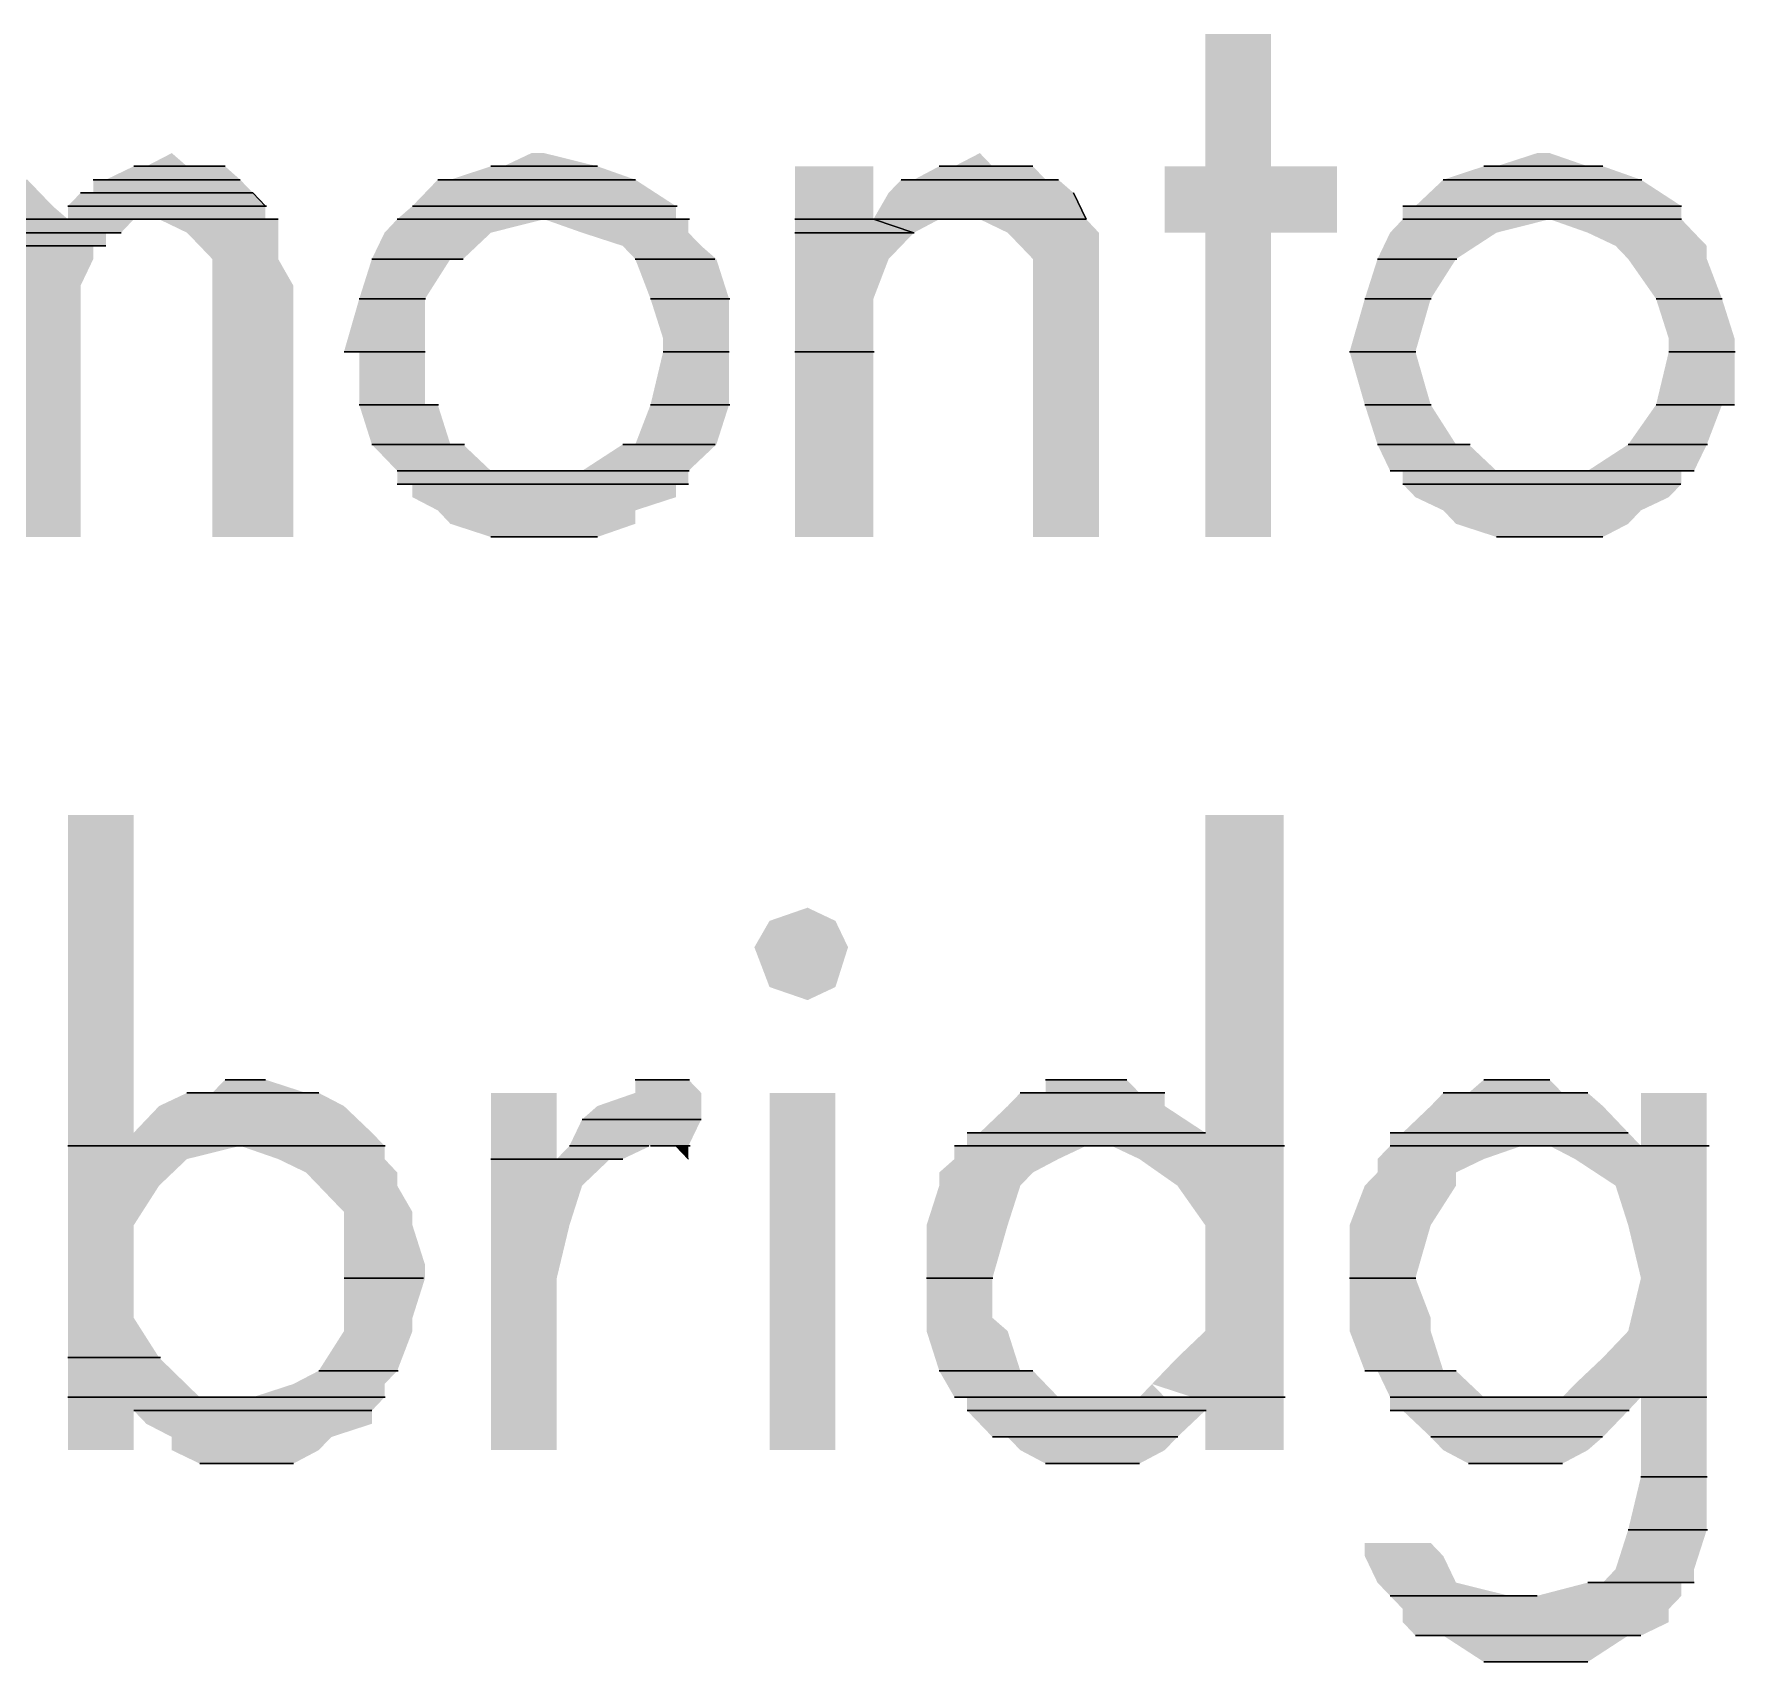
# Model space of a CAD drawing. Header units: inches. Extents: x 0.9 to 46, y 0.8 to 32.4.
# Drawn here: x 45.5067 to 45.7209, y 24.0279 to 24.2329 of the extents above; entities that cross this region are included whole.
import ezdxf

# ---------------------------------------------------------------- set-up
doc = ezdxf.new("R2010")
doc.units = ezdxf.units.IN
doc.header["$MEASUREMENT"] = 0
doc.layers.add('PDF_Geometry', color=7, linetype='Continuous')
doc.layers.add('PDF_Solid Fills', color=7, linetype='Continuous')

msp = doc.modelspace()

# ---------------------------------------------------------------- linework, layer by layer
at = {"layer": 'PDF_Geometry', "lineweight": 20}
for points in [[(45.52082, 24.21624), (45.51923, 24.21624), (45.53072, 24.21624)], [(45.52082, 24.21624), (45.53072, 24.21624)], [(45.56581, 24.21624), (45.56422, 24.21624), (45.57762, 24.21624)], [(45.56581, 24.21624), (45.57748, 24.21624)], [(45.6226, 24.21624), (45.62069, 24.21624), (45.63249, 24.21624)], [(45.6226, 24.21624), (45.63249, 24.21624)], [(45.69088, 24.21624), (45.68929, 24.21624), (45.70428, 24.21624)], [(45.69088, 24.21624), (45.70428, 24.21624)], [(45.51413, 24.21289), (45.51253, 24.21289), (45.53423, 24.21289)], [(45.51572, 24.21455), (45.51413, 24.21455), (45.53263, 24.21455)], [(45.51413, 24.21289), (45.53412, 24.21289)], [(45.51572, 24.21455), (45.5324, 24.21455)], [(45.53423, 24.21289), (45.53582, 24.21123), (45.53582, 24.21123)], [(45.55911, 24.21455), (45.55752, 24.21455), (45.5824, 24.21455)], [(45.55911, 24.21455), (45.58244, 24.21455)], [(45.6175, 24.21455), (45.6159, 24.21455), (45.63569, 24.21455)], [(45.6175, 24.21455), (45.63569, 24.21455)], [(45.6376, 24.21289), (45.6392, 24.20957), (45.6392, 24.20957)], [(45.68418, 24.21455), (45.70917, 24.21455)], [(45.68418, 24.21455), (45.70917, 24.21455)], [(45.51094, 24.21123), (45.52594, 24.21123)], [(45.51094, 24.21123), (45.52594, 24.21123)], [(45.52593, 24.21123), (45.53593, 24.21123)], [(45.52593, 24.21123), (45.53593, 24.21123)], [(45.55433, 24.21123), (45.58766, 24.21123)], [(45.55433, 24.21123), (45.58766, 24.21123)], [(45.68067, 24.21123), (45.67908, 24.21123), (45.71417, 24.21123)], [(45.68067, 24.21123), (45.71401, 24.21123)], [(45.48573, 24.20957), (45.51073, 24.20957)], [(45.48573, 24.20957), (45.51073, 24.20957)], [(45.48573, 24.20957), (45.51094, 24.20957)], [(45.48573, 24.20957), (45.51073, 24.20957)], [(45.49594, 24.20957), (45.51093, 24.20957)], [(45.49594, 24.20957), (45.51093, 24.20957)], [(45.49594, 24.20957), (45.51094, 24.20957)], [(45.49594, 24.20957), (45.51093, 24.20957)], [(45.49753, 24.20957), (45.51087, 24.20957)], [(45.49753, 24.20957), (45.51087, 24.20957)], [(45.51094, 24.20957), (45.5226, 24.20957)], [(45.51094, 24.20957), (45.52402, 24.20957), (45.52242, 24.20957)], [(45.51094, 24.20957), (45.52094, 24.20957)], [(45.51094, 24.20957), (45.52242, 24.20957), (45.52082, 24.20957)], [(45.51094, 24.20957), (45.52094, 24.20957)], [(45.51094, 24.20957), (45.52094, 24.20957)], [(45.51094, 24.20957), (45.51927, 24.20957)], [(45.51094, 24.20957), (45.52082, 24.20957), (45.51923, 24.20957)], [(45.52242, 24.20957), (45.52082, 24.20957), (45.53582, 24.20957)], [(45.52082, 24.20957), (45.53742, 24.20957)], [(45.52082, 24.20957), (45.53742, 24.20957)], [(45.52402, 24.20957), (45.52242, 24.20957), (45.53582, 24.20957)], [(45.52242, 24.20957), (45.53576, 24.20957)], [(45.52402, 24.20957), (45.53568, 24.20957)], [(45.55241, 24.20957), (45.56075, 24.20957)], [(45.55241, 24.20957), (45.58742, 24.20957)], [(45.55241, 24.20957), (45.58742, 24.20957)], [(45.55241, 24.20957), (45.5891, 24.20957)], [(45.55241, 24.20957), (45.5891, 24.20957)], [(45.55241, 24.20957), (45.56408, 24.20957)], [(45.55241, 24.20957), (45.56422, 24.20957)], [(45.55241, 24.20957), (45.56742, 24.20957)], [(45.55241, 24.20957), (45.56741, 24.20957)], [(45.55241, 24.20957), (45.57075, 24.20957)], [(45.55241, 24.20957), (45.57092, 24.20957)], [(45.56071, 24.20957), (45.5891, 24.20957)], [(45.56071, 24.20957), (45.58904, 24.20957)], [(45.56422, 24.20957), (45.5891, 24.20957)], [(45.56422, 24.20957), (45.58922, 24.20957)], [(45.56741, 24.20957), (45.5891, 24.20957)], [(45.56741, 24.20957), (45.58907, 24.20957)], [(45.60251, 24.20957), (45.6125, 24.20957)], [(45.60251, 24.20957), (45.6125, 24.20957)], [(45.60251, 24.20957), (45.6125, 24.20957)], [(45.60251, 24.20957), (45.6125, 24.20957)], [(45.61239, 24.20957), (45.62406, 24.20957)], [(45.61239, 24.20957), (45.6258, 24.20957), (45.6242, 24.20957)], [(45.61239, 24.20957), (45.6224, 24.20957)], [(45.61239, 24.20957), (45.6242, 24.20957), (45.6226, 24.20957)], [(45.61239, 24.20957), (45.6224, 24.20957)], [(45.61239, 24.20957), (45.6224, 24.20957)], [(45.61239, 24.20957), (45.62073, 24.20957)], [(45.61239, 24.20957), (45.6226, 24.20957), (45.62069, 24.20957)], [(45.61239, 24.20957), (45.6175, 24.20788), (45.6175, 24.20788)], [(45.6258, 24.20957), (45.6242, 24.20957), (45.6392, 24.20957)], [(45.6242, 24.20957), (45.6392, 24.20957)], [(45.6242, 24.20957), (45.63921, 24.20957)], [(45.6258, 24.20957), (45.63913, 24.20957)], [(45.67908, 24.20957), (45.68575, 24.20957)], [(45.67908, 24.20957), (45.71409, 24.20957)], [(45.67908, 24.20957), (45.71409, 24.20957)], [(45.67908, 24.20957), (45.71417, 24.20957)], [(45.67908, 24.20957), (45.71409, 24.20957)], [(45.67908, 24.20957), (45.69241, 24.20957)], [(45.67908, 24.20957), (45.69248, 24.20957)], [(45.67908, 24.20957), (45.69741, 24.20957)], [(45.67908, 24.20957), (45.69758, 24.20957)], [(45.68578, 24.20957), (45.71417, 24.20957)], [(45.68578, 24.20957), (45.71412, 24.20957)], [(45.69248, 24.20957), (45.71417, 24.20957)], [(45.69248, 24.20957), (45.71415, 24.20957)], [(45.49913, 24.20788), (45.51579, 24.20788)], [(45.49913, 24.20788), (45.51572, 24.20788)], [(45.49913, 24.20788), (45.51579, 24.20788)], [(45.49913, 24.20788), (45.51579, 24.20788)], [(45.51413, 24.20788), (45.51578, 24.20788)], [(45.51413, 24.20788), (45.51763, 24.20788), (45.51572, 24.20788)], [(45.60251, 24.20788), (45.61751, 24.20788)], [(45.60251, 24.20788), (45.61751, 24.20788)], [(45.50072, 24.20622), (45.51413, 24.20622)], [(45.50072, 24.20622), (45.51572, 24.20622), (45.51413, 24.20622)], [(45.54922, 24.20456), (45.55922, 24.20456)], [(45.54922, 24.20456), (45.56071, 24.20456), (45.55911, 24.20456)], [(45.5824, 24.20456), (45.59241, 24.20456)], [(45.5824, 24.20456), (45.59241, 24.20456)], [(45.67589, 24.20456), (45.68588, 24.20456)], [(45.67589, 24.20456), (45.68588, 24.20456)], [(45.54763, 24.19955), (45.55596, 24.19955)], [(45.54763, 24.19955), (45.55596, 24.19955)], [(45.58432, 24.19955), (45.59431, 24.19955)], [(45.58432, 24.19955), (45.59431, 24.19955)], [(45.67429, 24.19955), (45.68263, 24.19955)], [(45.67429, 24.19955), (45.68263, 24.19955)], [(45.71098, 24.19955), (45.71932, 24.19955)], [(45.71098, 24.19955), (45.71932, 24.19955)], [(45.54571, 24.19288), (45.55572, 24.19288)], [(45.54571, 24.19288), (45.55572, 24.19288)], [(45.54571, 24.19288), (45.55592, 24.19288)], [(45.54571, 24.19288), (45.55572, 24.19288)], [(45.58591, 24.19288), (45.59424, 24.19288)], [(45.58591, 24.19288), (45.59424, 24.19288)], [(45.60251, 24.19288), (45.6125, 24.19288)], [(45.60251, 24.19288), (45.6125, 24.19288)], [(45.67238, 24.19288), (45.6807, 24.19288)], [(45.67238, 24.19288), (45.6807, 24.19288)], [(45.67238, 24.19288), (45.6807, 24.19288)], [(45.67238, 24.19288), (45.6807, 24.19288)], [(45.71258, 24.19288), (45.72092, 24.19288)], [(45.71258, 24.19288), (45.72092, 24.19288)], [(45.54763, 24.18621), (45.55762, 24.18621)], [(45.54763, 24.18621), (45.55752, 24.18621)], [(45.58432, 24.18621), (45.59431, 24.18621)], [(45.58432, 24.18621), (45.59431, 24.18621)], [(45.67429, 24.18621), (45.68263, 24.18621)], [(45.67429, 24.18621), (45.68263, 24.18621)], [(45.71098, 24.18621), (45.71932, 24.18621)], [(45.71098, 24.18621), (45.72087, 24.18621), (45.71928, 24.18621)], [(45.54922, 24.18121), (45.56089, 24.18121)], [(45.54922, 24.18121), (45.56071, 24.18121)], [(45.58081, 24.18121), (45.59247, 24.18121)], [(45.58081, 24.18121), (45.59247, 24.18121)], [(45.67589, 24.18121), (45.68588, 24.18121)], [(45.67589, 24.18121), (45.68588, 24.18121)], [(45.67589, 24.18121), (45.68755, 24.18121)], [(45.67589, 24.18121), (45.68737, 24.18121)], [(45.70747, 24.18121), (45.71747, 24.18121)], [(45.70747, 24.18121), (45.71747, 24.18121)], [(45.55241, 24.17789), (45.56909, 24.17789)], [(45.55241, 24.17789), (45.56932, 24.17789)], [(45.55241, 24.17789), (45.57075, 24.17789)], [(45.55241, 24.17789), (45.57092, 24.17789)], [(45.57251, 24.17789), (45.57092, 24.17789), (45.5891, 24.17789)], [(45.5757, 24.17789), (45.57251, 24.17789), (45.5891, 24.17789)], [(45.57251, 24.17789), (45.58918, 24.17789)], [(45.5757, 24.17789), (45.58904, 24.17789)], [(45.67748, 24.17789), (45.69758, 24.17789)], [(45.67748, 24.17789), (45.69758, 24.17789)], [(45.70237, 24.17789), (45.69758, 24.17789), (45.71417, 24.17789)], [(45.70237, 24.17789), (45.71577, 24.17789), (45.71417, 24.17789)], [(45.55241, 24.17623), (45.58751, 24.17623)], [(45.55241, 24.17623), (45.5891, 24.17623), (45.58751, 24.17623)], [(45.67908, 24.17623), (45.71409, 24.17623)], [(45.67908, 24.17623), (45.71409, 24.17623)], [(45.56422, 24.16956), (45.57588, 24.16956)], [(45.56422, 24.16956), (45.57762, 24.16956), (45.5757, 24.16956)], [(45.56422, 24.16956), (45.57089, 24.16956)], [(45.56422, 24.16956), (45.5757, 24.16956), (45.57092, 24.16956)], [(45.69088, 24.16956), (45.70256, 24.16956)], [(45.69088, 24.16956), (45.70428, 24.16956), (45.70237, 24.16956)], [(45.69088, 24.16956), (45.69755, 24.16956)], [(45.69088, 24.16956), (45.70237, 24.16956), (45.69758, 24.16956)], [(45.52912, 24.09956), (45.52593, 24.09956), (45.54252, 24.09956)], [(45.52912, 24.09956), (45.54252, 24.09956)], [(45.53423, 24.10122), (45.53072, 24.10122), (45.53582, 24.10122)], [(45.58591, 24.10122), (45.5824, 24.10122), (45.5891, 24.10122)], [(45.58751, 24.10122), (45.58591, 24.10122), (45.5891, 24.10122)], [(45.58591, 24.10122), (45.58924, 24.10122)], [(45.63409, 24.09956), (45.6309, 24.09956), (45.64909, 24.09956)], [(45.6376, 24.10122), (45.63409, 24.10122), (45.6443, 24.10122)], [(45.63409, 24.09956), (45.64909, 24.09956)], [(45.6392, 24.10122), (45.6376, 24.10122), (45.64079, 24.10122)], [(45.6376, 24.10122), (45.6443, 24.10122)], [(45.68737, 24.09956), (45.68418, 24.09956), (45.70237, 24.09956)], [(45.68737, 24.09956), (45.70237, 24.09956)], [(45.69248, 24.10122), (45.68929, 24.10122), (45.69758, 24.10122)], [(45.69407, 24.10122), (45.69248, 24.10122), (45.69599, 24.10122)], [(45.69248, 24.10122), (45.69758, 24.10122)], [(45.5757, 24.09621), (45.57737, 24.09621)], [(45.5757, 24.09621), (45.5907, 24.09621)], [(45.5757, 24.09621), (45.59071, 24.09621)], [(45.6258, 24.09455), (45.6242, 24.09455), (45.65419, 24.09455)], [(45.6242, 24.09455), (45.65421, 24.09455)], [(45.6242, 24.09455), (45.65421, 24.09455)], [(45.6258, 24.09455), (45.65414, 24.09455)], [(45.67908, 24.09455), (45.67748, 24.09455), (45.70747, 24.09455)], [(45.67908, 24.09455), (45.70742, 24.09455)], [(45.67908, 24.09455), (45.70742, 24.09455)], [(45.67908, 24.09455), (45.70742, 24.09455)], [(45.51094, 24.09289), (45.51927, 24.09289)], [(45.51094, 24.09289), (45.51927, 24.09289)], [(45.51094, 24.09289), (45.53261, 24.09289)], [(45.51094, 24.09289), (45.53263, 24.09289)], [(45.51923, 24.09289), (45.5509, 24.09289)], [(45.51923, 24.09289), (45.5509, 24.09289)], [(45.51923, 24.09289), (45.55082, 24.09289)], [(45.51923, 24.09289), (45.5509, 24.09289)], [(45.56422, 24.09123), (45.57922, 24.09123)], [(45.56422, 24.09123), (45.57921, 24.09123)], [(45.57251, 24.09123), (45.58081, 24.09123), (45.57921, 24.09123)], [(45.57411, 24.09289), (45.5841, 24.09289)], [(45.57411, 24.09289), (45.5841, 24.09289)], [(45.57411, 24.09289), (45.5841, 24.09289)], [(45.57411, 24.09289), (45.5841, 24.09289)], [(45.58432, 24.09289), (45.58932, 24.09289)], [(45.58432, 24.09289), (45.58932, 24.09289)], [(45.58432, 24.09289), (45.5891, 24.09289)], [(45.58432, 24.09289), (45.58932, 24.09289)], [(45.58751, 24.09289), (45.5891, 24.09123), (45.5891, 24.09123)], [(45.6242, 24.09289), (45.6226, 24.09289), (45.64079, 24.09289)], [(45.6226, 24.09289), (45.63927, 24.09289)], [(45.6226, 24.09289), (45.64079, 24.09289), (45.6392, 24.09289)], [(45.6242, 24.09289), (45.65419, 24.09289), (45.64079, 24.09289)], [(45.65419, 24.09289), (45.64079, 24.09289), (45.66408, 24.09289)], [(45.64079, 24.09289), (45.66408, 24.09289)], [(45.64079, 24.09289), (45.66412, 24.09289)], [(45.65419, 24.09289), (45.66419, 24.09289)], [(45.67748, 24.09289), (45.69582, 24.09289)], [(45.67748, 24.09289), (45.70907, 24.09289), (45.69599, 24.09289)], [(45.67748, 24.09289), (45.69415, 24.09289)], [(45.67748, 24.09289), (45.69599, 24.09289), (45.69407, 24.09289)], [(45.70907, 24.09289), (45.69599, 24.09289), (45.71737, 24.09289)], [(45.69599, 24.09289), (45.71737, 24.09289)], [(45.69599, 24.09289), (45.71765, 24.09289)], [(45.70907, 24.09289), (45.71741, 24.09289)], [(45.54571, 24.07624), (45.55572, 24.07624)], [(45.54571, 24.07624), (45.55572, 24.07624)], [(45.61909, 24.07624), (45.62743, 24.07624)], [(45.61909, 24.07624), (45.62743, 24.07624)], [(45.67238, 24.07624), (45.6807, 24.07624)], [(45.67238, 24.07624), (45.6807, 24.07624)], [(45.51094, 24.06622), (45.5226, 24.06622)], [(45.51094, 24.06622), (45.5226, 24.06622)], [(45.54252, 24.06456), (45.55252, 24.06456)], [(45.54252, 24.06456), (45.55252, 24.06456)], [(45.62069, 24.06456), (45.63235, 24.06456)], [(45.62069, 24.06456), (45.63249, 24.06456)], [(45.67429, 24.06456), (45.68578, 24.06456)], [(45.67429, 24.06456), (45.68578, 24.06456)], [(45.51094, 24.06124), (45.52594, 24.06124)], [(45.51094, 24.06124), (45.52753, 24.06124), (45.52593, 24.06124)], [(45.51094, 24.06124), (45.5226, 24.06124)], [(45.51094, 24.06124), (45.52593, 24.06124), (45.52242, 24.06124)], [(45.51094, 24.06124), (45.51927, 24.06124)], [(45.51094, 24.06124), (45.52242, 24.06124), (45.51923, 24.06124)], [(45.52242, 24.06124), (45.51923, 24.06124), (45.53072, 24.06124)], [(45.51923, 24.06124), (45.53256, 24.06124)], [(45.51923, 24.06124), (45.53263, 24.06124)], [(45.52593, 24.06124), (45.52242, 24.06124), (45.52912, 24.06124)], [(45.52242, 24.06124), (45.53072, 24.06124)], [(45.52753, 24.06124), (45.52593, 24.06124), (45.52912, 24.06124)], [(45.52593, 24.06124), (45.52926, 24.06124)], [(45.53423, 24.06124), (45.53263, 24.06124), (45.55082, 24.06124)], [(45.53423, 24.06124), (45.5509, 24.06124)], [(45.6226, 24.06124), (45.64079, 24.06124)], [(45.6226, 24.06124), (45.64079, 24.06124)], [(45.64239, 24.06124), (45.64079, 24.06124), (45.65419, 24.06124)], [(45.6443, 24.06124), (45.64239, 24.06124), (45.65419, 24.06124)], [(45.64239, 24.06124), (45.65407, 24.06124)], [(45.6459, 24.06124), (45.6443, 24.06124), (45.65259, 24.06124)], [(45.6443, 24.06124), (45.65419, 24.06124)], [(45.6459, 24.06124), (45.65259, 24.06124)], [(45.65259, 24.06124), (45.66408, 24.06124)], [(45.65259, 24.06124), (45.66426, 24.06124)], [(45.67748, 24.06124), (45.69415, 24.06124)], [(45.67748, 24.06124), (45.69407, 24.06124)], [(45.69599, 24.06124), (45.69407, 24.06124), (45.70907, 24.06124)], [(45.69918, 24.06124), (45.69599, 24.06124), (45.70907, 24.06124)], [(45.69599, 24.06124), (45.70931, 24.06124)], [(45.69918, 24.06124), (45.70907, 24.06124)], [(45.70237, 24.06124), (45.71737, 24.06124)], [(45.70237, 24.06124), (45.71736, 24.06124)], [(45.51923, 24.05955), (45.54923, 24.05955)], [(45.51923, 24.05955), (45.54923, 24.05955)], [(45.6242, 24.05955), (45.62921, 24.05955)], [(45.6293, 24.05955), (45.6242, 24.05955), (45.65419, 24.05955)], [(45.6293, 24.05955), (45.65431, 24.05955)], [(45.67748, 24.05955), (45.68259, 24.05955), (45.67908, 24.05955)], [(45.68259, 24.05955), (45.67908, 24.05955), (45.70747, 24.05955)], [(45.68259, 24.05955), (45.70759, 24.05955)], [(45.62739, 24.05623), (45.65068, 24.05623)], [(45.62739, 24.05623), (45.65072, 24.05623)], [(45.68259, 24.05623), (45.70425, 24.05623)], [(45.68259, 24.05623), (45.70425, 24.05623)], [(45.52753, 24.05288), (45.53933, 24.05288)], [(45.52753, 24.05288), (45.5392, 24.05288)], [(45.52912, 24.05288), (45.53742, 24.05288)], [(45.52912, 24.05288), (45.53933, 24.05288), (45.53742, 24.05288)], [(45.53072, 24.05288), (45.53742, 24.05288), (45.53423, 24.05288)], [(45.63409, 24.05288), (45.6443, 24.05288)], [(45.63409, 24.05288), (45.6459, 24.05288), (45.6443, 24.05288)], [(45.6376, 24.05288), (45.6443, 24.05288), (45.6392, 24.05288)], [(45.68737, 24.05288), (45.69758, 24.05288)], [(45.68737, 24.05288), (45.69918, 24.05288), (45.69758, 24.05288)], [(45.69088, 24.05288), (45.69758, 24.05288), (45.69407, 24.05288)], [(45.70907, 24.05122), (45.71741, 24.05122)], [(45.70907, 24.05122), (45.71741, 24.05122)], [(45.70747, 24.04455), (45.71747, 24.04455)], [(45.70747, 24.04455), (45.71747, 24.04455)], [(45.70428, 24.03789), (45.70237, 24.03789), (45.71417, 24.03789)], [(45.70428, 24.03789), (45.71577, 24.03789), (45.71417, 24.03789)], [(45.67748, 24.03623), (45.69582, 24.03623)], [(45.67748, 24.03623), (45.69599, 24.03623)], [(45.68067, 24.03122), (45.70747, 24.03122)], [(45.68067, 24.03122), (45.70907, 24.03122), (45.70747, 24.03122)], [(45.68929, 24.0279), (45.70237, 24.0279), (45.69599, 24.0279)]]:
    msp.add_lwpolyline(points, close=True, dxfattribs=at)
at = {"layer": 'PDF_Solid Fills', "lineweight": 20, "transparency": 33554559}
for points in [[(45.65419, 24.23289), (45.65419, 24.21624), (45.66249, 24.21624)], [(45.65419, 24.23289), (45.66249, 24.23289), (45.66249, 24.21624)], [(45.52402, 24.2179), (45.52082, 24.21624), (45.52593, 24.21624)], [(45.56932, 24.2179), (45.56581, 24.21624), (45.57762, 24.21624)], [(45.56932, 24.2179), (45.57092, 24.2179), (45.57762, 24.21624)], [(45.6258, 24.2179), (45.6226, 24.21624), (45.62739, 24.21624)], [(45.69599, 24.2179), (45.69088, 24.21624), (45.70237, 24.21624)], [(45.69599, 24.2179), (45.69758, 24.2179), (45.70237, 24.21624)], [(45.51923, 24.21624), (45.51572, 24.21455), (45.53263, 24.21455)], [(45.51923, 24.21624), (45.53072, 24.21624), (45.53263, 24.21455)], [(45.56422, 24.21624), (45.55911, 24.21455), (45.5824, 24.21455)], [(45.56422, 24.21624), (45.57762, 24.21624), (45.5824, 24.21455)], [(45.60251, 24.21624), (45.60251, 24.20957), (45.61239, 24.20957)], [(45.60251, 24.21624), (45.61239, 24.21624), (45.61239, 24.20957)], [(45.62069, 24.21624), (45.6175, 24.21455), (45.63409, 24.21455)], [(45.62069, 24.21624), (45.63249, 24.21624), (45.63409, 24.21455)], [(45.64909, 24.21624), (45.64909, 24.20788), (45.67078, 24.20788)], [(45.64909, 24.21624), (45.67078, 24.21624), (45.67078, 24.20788)], [(45.68929, 24.21624), (45.68418, 24.21455), (45.70907, 24.21455)], [(45.68929, 24.21624), (45.70428, 24.21624), (45.70907, 24.21455)], [(45.48924, 24.21455), (45.48573, 24.21123), (45.50902, 24.21123)], [(45.48924, 24.21455), (45.50583, 24.21455), (45.50902, 24.21123)], [(45.51253, 24.21289), (45.51094, 24.21123), (45.52593, 24.21123)], [(45.51253, 24.21289), (45.53423, 24.21289), (45.52593, 24.21123)], [(45.51413, 24.21455), (45.51413, 24.21289), (45.53423, 24.21289)], [(45.51413, 24.21455), (45.53263, 24.21455), (45.53423, 24.21289)], [(45.53423, 24.21289), (45.52593, 24.21123), (45.53582, 24.21123)], [(45.55752, 24.21455), (45.55433, 24.21123), (45.58751, 24.21123)], [(45.55752, 24.21455), (45.5824, 24.21455), (45.58751, 24.21123)], [(45.61431, 24.21289), (45.61239, 24.20957), (45.6258, 24.20957)], [(45.6159, 24.21455), (45.61431, 24.21289), (45.6376, 24.21289)], [(45.61431, 24.21289), (45.6376, 24.21289), (45.6258, 24.20957)], [(45.6159, 24.21455), (45.63569, 24.21455), (45.6376, 24.21289)], [(45.6376, 24.21289), (45.6258, 24.20957), (45.6392, 24.20957)], [(45.68418, 24.21455), (45.68067, 24.21123), (45.71417, 24.21123)], [(45.68418, 24.21455), (45.70907, 24.21455), (45.71417, 24.21123)], [(45.48573, 24.21123), (45.48573, 24.20957), (45.51094, 24.20957)], [(45.48573, 24.21123), (45.50902, 24.21123), (45.51094, 24.20957)], [(45.51094, 24.21123), (45.51094, 24.20957), (45.52402, 24.20957)], [(45.51094, 24.21123), (45.52593, 24.21123), (45.52402, 24.20957)], [(45.52593, 24.21123), (45.52402, 24.20957), (45.53582, 24.20957)], [(45.52593, 24.21123), (45.53582, 24.21123), (45.53582, 24.20957)], [(45.55433, 24.21123), (45.55241, 24.20957), (45.58751, 24.20957)], [(45.55433, 24.21123), (45.58751, 24.21123), (45.58751, 24.20957)], [(45.67908, 24.21123), (45.67908, 24.20957), (45.71417, 24.20957)], [(45.67908, 24.21123), (45.71417, 24.21123), (45.71417, 24.20957)], [(45.49753, 24.20957), (45.49913, 24.20788), (45.51413, 24.20788)], [(45.49753, 24.20957), (45.51094, 24.20957), (45.51413, 24.20788)], [(45.51094, 24.20957), (45.51413, 24.20788), (45.51763, 24.20788)], [(45.51094, 24.20957), (45.51923, 24.20957), (45.51763, 24.20788)], [(45.52242, 24.20957), (45.52593, 24.20788), (45.53742, 24.20788)], [(45.52242, 24.20957), (45.53742, 24.20957), (45.53742, 24.20788)], [(45.55241, 24.20957), (45.55082, 24.20788), (45.56422, 24.20788)], [(45.55241, 24.20957), (45.57092, 24.20957), (45.56422, 24.20788)], [(45.57092, 24.20957), (45.5757, 24.20788), (45.5891, 24.20788)], [(45.57092, 24.20957), (45.5891, 24.20957), (45.5891, 24.20788)], [(45.60251, 24.20957), (45.60251, 24.20788), (45.6175, 24.20788)], [(45.60251, 24.20957), (45.61239, 24.20957), (45.6175, 24.20788)], [(45.61239, 24.20957), (45.62069, 24.20957), (45.6175, 24.20788)], [(45.6258, 24.20957), (45.6293, 24.20788), (45.64079, 24.20788)], [(45.6258, 24.20957), (45.6392, 24.20957), (45.64079, 24.20788)], [(45.67908, 24.20957), (45.67748, 24.20788), (45.69088, 24.20788)], [(45.67908, 24.20957), (45.69758, 24.20957), (45.69088, 24.20788)], [(45.69758, 24.20957), (45.70237, 24.20788), (45.71577, 24.20788)], [(45.69758, 24.20957), (45.71417, 24.20957), (45.71577, 24.20788)], [(45.49913, 24.20788), (45.50072, 24.20622), (45.51572, 24.20622)], [(45.49913, 24.20788), (45.51572, 24.20788), (45.51572, 24.20622)], [(45.52593, 24.20788), (45.52753, 24.20622), (45.53742, 24.20622)], [(45.52593, 24.20788), (45.53742, 24.20788), (45.53742, 24.20622)], [(45.55082, 24.20788), (45.54922, 24.20456), (45.56071, 24.20456)], [(45.55082, 24.20788), (45.56422, 24.20788), (45.56071, 24.20456)], [(45.5757, 24.20788), (45.58081, 24.20622), (45.5907, 24.20622)], [(45.5757, 24.20788), (45.5891, 24.20788), (45.5907, 24.20622)], [(45.60251, 24.20788), (45.60251, 24.20456), (45.61431, 24.20456)], [(45.60251, 24.20788), (45.6175, 24.20788), (45.61431, 24.20456)], [(45.6293, 24.20788), (45.6309, 24.20622), (45.64079, 24.20622)], [(45.6293, 24.20788), (45.64079, 24.20788), (45.64079, 24.20622)], [(45.65419, 24.20788), (45.65419, 24.16956), (45.66249, 24.16956)], [(45.65419, 24.20788), (45.66249, 24.20788), (45.66249, 24.16956)], [(45.67748, 24.20788), (45.67589, 24.20456), (45.68578, 24.20456)], [(45.67748, 24.20788), (45.69088, 24.20788), (45.68578, 24.20456)], [(45.70237, 24.20788), (45.70588, 24.20622), (45.71737, 24.20622)], [(45.70237, 24.20788), (45.71577, 24.20788), (45.71737, 24.20622)], [(45.50264, 24.20622), (45.50264, 24.20456), (45.51413, 24.20456)], [(45.50264, 24.20622), (45.51413, 24.20622), (45.51413, 24.20456)], [(45.50264, 24.20456), (45.50264, 24.20121), (45.51253, 24.20121)], [(45.50264, 24.20456), (45.51413, 24.20456), (45.51253, 24.20121)], [(45.52753, 24.20622), (45.52912, 24.20456), (45.53742, 24.20456)], [(45.52753, 24.20622), (45.53742, 24.20622), (45.53742, 24.20456)], [(45.52912, 24.20456), (45.52912, 24.20121), (45.53933, 24.20121)], [(45.52912, 24.20456), (45.53742, 24.20456), (45.53933, 24.20121)], [(45.54922, 24.20456), (45.54763, 24.19955), (45.55592, 24.19955)], [(45.54922, 24.20456), (45.55911, 24.20456), (45.55592, 24.19955)], [(45.58081, 24.20622), (45.5824, 24.20456), (45.59261, 24.20456)], [(45.58081, 24.20622), (45.5907, 24.20622), (45.59261, 24.20456)], [(45.5824, 24.20456), (45.58432, 24.19955), (45.59421, 24.19955)], [(45.5824, 24.20456), (45.59261, 24.20456), (45.59421, 24.19955)], [(45.60251, 24.20456), (45.60251, 24.19955), (45.61239, 24.19955)], [(45.60251, 24.20456), (45.61431, 24.20456), (45.61239, 24.19955)], [(45.6309, 24.20622), (45.63249, 24.20456), (45.64079, 24.20456)], [(45.6309, 24.20622), (45.64079, 24.20622), (45.64079, 24.20456)], [(45.63249, 24.20456), (45.63249, 24.20121), (45.64079, 24.20121)], [(45.63249, 24.20456), (45.64079, 24.20456), (45.64079, 24.20121)], [(45.67589, 24.20456), (45.67429, 24.19955), (45.68259, 24.19955)], [(45.67589, 24.20456), (45.68578, 24.20456), (45.68259, 24.19955)], [(45.70588, 24.20622), (45.70747, 24.20456), (45.71737, 24.20456)], [(45.70588, 24.20622), (45.71737, 24.20622), (45.71737, 24.20456)], [(45.70747, 24.20456), (45.71098, 24.19955), (45.71928, 24.19955)], [(45.70747, 24.20456), (45.71737, 24.20456), (45.71928, 24.19955)], [(45.50264, 24.20121), (45.50264, 24.19789), (45.51253, 24.19789)], [(45.50264, 24.20121), (45.51253, 24.20121), (45.51253, 24.19789)], [(45.52912, 24.20121), (45.52912, 24.19955), (45.53933, 24.19955)], [(45.52912, 24.20121), (45.53933, 24.20121), (45.53933, 24.19955)], [(45.63249, 24.20121), (45.63249, 24.19955), (45.64079, 24.19955)], [(45.63249, 24.20121), (45.64079, 24.20121), (45.64079, 24.19955)], [(45.50264, 24.19789), (45.50264, 24.19454), (45.51253, 24.19454)], [(45.50264, 24.19789), (45.51253, 24.19789), (45.51253, 24.19454)], [(45.52912, 24.19955), (45.52912, 24.19789), (45.53933, 24.19789)], [(45.52912, 24.19955), (45.53933, 24.19955), (45.53933, 24.19789)], [(45.52912, 24.19789), (45.52912, 24.16956), (45.53933, 24.16956)], [(45.52912, 24.19789), (45.53933, 24.19789), (45.53933, 24.16956)], [(45.54763, 24.19955), (45.54571, 24.19288), (45.55592, 24.19288)], [(45.54763, 24.19955), (45.55592, 24.19955), (45.55592, 24.19288)], [(45.58432, 24.19955), (45.58591, 24.19454), (45.59421, 24.19454)], [(45.58432, 24.19955), (45.59421, 24.19955), (45.59421, 24.19454)], [(45.60251, 24.19955), (45.60251, 24.19288), (45.61239, 24.19288)], [(45.60251, 24.19955), (45.61239, 24.19955), (45.61239, 24.19288)], [(45.63249, 24.19955), (45.63249, 24.19789), (45.64079, 24.19789)], [(45.63249, 24.19955), (45.64079, 24.19955), (45.64079, 24.19789)], [(45.63249, 24.19789), (45.63249, 24.16956), (45.64079, 24.16956)], [(45.63249, 24.19789), (45.64079, 24.19789), (45.64079, 24.16956)], [(45.67429, 24.19955), (45.67238, 24.19288), (45.68067, 24.19288)], [(45.67429, 24.19955), (45.68259, 24.19955), (45.68067, 24.19288)], [(45.71098, 24.19955), (45.71258, 24.19454), (45.72087, 24.19454)], [(45.71098, 24.19955), (45.71928, 24.19955), (45.72087, 24.19454)], [(45.50264, 24.19454), (45.50264, 24.19288), (45.51253, 24.19288)], [(45.50264, 24.19454), (45.51253, 24.19454), (45.51253, 24.19288)], [(45.58591, 24.19454), (45.58591, 24.19288), (45.59421, 24.19288)], [(45.58591, 24.19454), (45.59421, 24.19454), (45.59421, 24.19288)], [(45.71258, 24.19454), (45.71258, 24.19288), (45.72087, 24.19288)], [(45.71258, 24.19454), (45.72087, 24.19454), (45.72087, 24.19288)], [(45.50264, 24.19288), (45.50264, 24.16956), (45.51253, 24.16956)], [(45.50264, 24.19288), (45.51253, 24.19288), (45.51253, 24.16956)], [(45.54763, 24.19288), (45.54763, 24.18621), (45.55592, 24.18621)], [(45.54763, 24.19288), (45.55592, 24.19288), (45.55592, 24.18621)], [(45.58591, 24.19288), (45.58432, 24.18621), (45.59421, 24.18621)], [(45.58591, 24.19288), (45.59421, 24.19288), (45.59421, 24.18621)], [(45.60251, 24.19288), (45.60251, 24.16956), (45.61239, 24.16956)], [(45.60251, 24.19288), (45.61239, 24.19288), (45.61239, 24.16956)], [(45.67238, 24.19288), (45.67429, 24.18621), (45.68259, 24.18621)], [(45.67238, 24.19288), (45.68067, 24.19288), (45.68259, 24.18621)], [(45.71258, 24.19288), (45.71098, 24.18621), (45.72087, 24.18621)], [(45.71258, 24.19288), (45.72087, 24.19288), (45.72087, 24.18621)], [(45.54763, 24.18621), (45.54922, 24.18121), (45.55911, 24.18121)], [(45.54763, 24.18621), (45.55752, 24.18621), (45.55911, 24.18121)], [(45.58432, 24.18621), (45.5824, 24.18121), (45.59261, 24.18121)], [(45.58432, 24.18621), (45.59421, 24.18621), (45.59261, 24.18121)], [(45.67429, 24.18621), (45.67589, 24.18121), (45.68578, 24.18121)], [(45.67429, 24.18621), (45.68259, 24.18621), (45.68578, 24.18121)], [(45.71098, 24.18621), (45.70747, 24.18121), (45.71737, 24.18121)], [(45.71098, 24.18621), (45.71928, 24.18621), (45.71737, 24.18121)], [(45.54922, 24.18121), (45.55241, 24.17789), (45.56422, 24.17789)], [(45.54922, 24.18121), (45.56071, 24.18121), (45.56422, 24.17789)], [(45.58081, 24.18121), (45.5757, 24.17789), (45.5891, 24.17789)], [(45.58081, 24.18121), (45.59261, 24.18121), (45.5891, 24.17789)], [(45.67589, 24.18121), (45.67748, 24.17789), (45.69088, 24.17789)], [(45.67589, 24.18121), (45.68737, 24.18121), (45.69088, 24.17789)], [(45.70747, 24.18121), (45.70237, 24.17789), (45.71577, 24.17789)], [(45.70747, 24.18121), (45.71737, 24.18121), (45.71577, 24.17789)], [(45.55241, 24.17789), (45.55241, 24.17623), (45.5891, 24.17623)], [(45.55241, 24.17789), (45.57092, 24.17789), (45.5891, 24.17623)], [(45.57092, 24.17789), (45.5891, 24.17789), (45.5891, 24.17623)], [(45.67908, 24.17789), (45.67908, 24.17623), (45.71417, 24.17623)], [(45.67908, 24.17789), (45.69758, 24.17789), (45.71417, 24.17623)], [(45.69758, 24.17789), (45.71417, 24.17789), (45.71417, 24.17623)], [(45.55433, 24.17623), (45.55433, 24.17457), (45.58751, 24.17457)], [(45.55433, 24.17623), (45.58751, 24.17623), (45.58751, 24.17457)], [(45.55433, 24.17457), (45.55752, 24.17291), (45.5824, 24.17291)], [(45.55433, 24.17457), (45.58751, 24.17457), (45.5824, 24.17291)], [(45.67908, 24.17623), (45.68067, 24.17457), (45.71258, 24.17457)], [(45.67908, 24.17623), (45.71417, 24.17623), (45.71258, 24.17457)], [(45.68067, 24.17457), (45.68418, 24.17291), (45.70907, 24.17291)], [(45.68067, 24.17457), (45.71258, 24.17457), (45.70907, 24.17291)], [(45.55752, 24.17291), (45.55911, 24.17122), (45.5824, 24.17122)], [(45.55752, 24.17291), (45.5824, 24.17291), (45.5824, 24.17122)], [(45.68418, 24.17291), (45.68578, 24.17122), (45.70747, 24.17122)], [(45.68418, 24.17291), (45.70907, 24.17291), (45.70747, 24.17122)], [(45.55911, 24.17122), (45.56422, 24.16956), (45.57762, 24.16956)], [(45.55911, 24.17122), (45.5824, 24.17122), (45.57762, 24.16956)], [(45.68578, 24.17122), (45.69088, 24.16956), (45.70428, 24.16956)], [(45.68578, 24.17122), (45.70747, 24.17122), (45.70428, 24.16956)], [(45.51094, 24.13456), (45.51094, 24.09289), (45.51923, 24.09289)], [(45.51094, 24.13456), (45.51923, 24.13456), (45.51923, 24.09289)], [(45.65419, 24.13456), (45.65419, 24.09289), (45.66408, 24.09289)], [(45.65419, 24.13456), (45.66408, 24.13456), (45.66408, 24.09289)], [(45.59931, 24.12122), (45.5974, 24.1179), (45.6092, 24.1179)], [(45.6041, 24.12288), (45.59931, 24.12122), (45.60761, 24.12122)], [(45.59931, 24.12122), (45.60761, 24.12122), (45.6092, 24.1179)], [(45.5974, 24.1179), (45.59931, 24.11289), (45.60761, 24.11289)], [(45.5974, 24.1179), (45.6092, 24.1179), (45.60761, 24.11289)], [(45.59931, 24.11289), (45.60761, 24.11289), (45.6041, 24.11124)], [(45.52593, 24.09956), (45.52242, 24.0979), (45.54571, 24.0979)], [(45.52593, 24.09956), (45.54252, 24.09956), (45.54571, 24.0979)], [(45.53072, 24.10122), (45.52912, 24.09956), (45.54092, 24.09956)], [(45.53072, 24.10122), (45.53582, 24.10122), (45.54092, 24.09956)], [(45.56422, 24.09956), (45.56422, 24.09123), (45.57251, 24.09123)], [(45.56422, 24.09956), (45.57251, 24.09956), (45.57251, 24.09123)], [(45.5824, 24.09956), (45.57762, 24.0979), (45.5907, 24.0979)], [(45.5824, 24.10122), (45.5824, 24.09956), (45.5907, 24.09956)], [(45.5824, 24.10122), (45.5891, 24.10122), (45.5907, 24.09956)], [(45.5824, 24.09956), (45.5907, 24.09956), (45.5907, 24.0979)], [(45.59931, 24.09956), (45.59931, 24.05457), (45.60761, 24.05457)], [(45.59931, 24.09956), (45.60761, 24.09956), (45.60761, 24.05457)], [(45.6309, 24.09956), (45.6293, 24.0979), (45.64909, 24.0979)], [(45.6309, 24.09956), (45.64909, 24.09956), (45.64909, 24.0979)], [(45.63409, 24.10122), (45.63409, 24.09956), (45.6459, 24.09956)], [(45.63409, 24.10122), (45.6443, 24.10122), (45.6459, 24.09956)], [(45.68418, 24.09956), (45.68259, 24.0979), (45.70428, 24.0979)], [(45.68418, 24.09956), (45.70237, 24.09956), (45.70428, 24.0979)], [(45.68929, 24.10122), (45.68737, 24.09956), (45.69918, 24.09956)], [(45.68929, 24.10122), (45.69758, 24.10122), (45.69918, 24.09956)], [(45.70907, 24.09956), (45.70907, 24.09289), (45.71737, 24.09289)], [(45.70907, 24.09956), (45.71737, 24.09956), (45.71737, 24.09289)], [(45.52242, 24.0979), (45.51923, 24.09455), (45.54922, 24.09455)], [(45.52242, 24.0979), (45.54571, 24.0979), (45.54922, 24.09455)], [(45.57762, 24.0979), (45.5757, 24.09621), (45.5907, 24.09621)], [(45.57762, 24.0979), (45.5907, 24.0979), (45.5907, 24.09621)], [(45.6293, 24.0979), (45.6258, 24.09455), (45.65419, 24.09455)], [(45.6293, 24.0979), (45.64909, 24.0979), (45.65419, 24.09455)], [(45.68259, 24.0979), (45.67908, 24.09455), (45.70747, 24.09455)], [(45.68259, 24.0979), (45.70428, 24.0979), (45.70747, 24.09455)], [(45.5757, 24.09621), (45.57411, 24.09289), (45.58432, 24.09289)], [(45.5757, 24.09621), (45.57762, 24.09621), (45.58432, 24.09289)], [(45.57762, 24.09621), (45.58432, 24.09289), (45.5891, 24.09289)], [(45.57762, 24.09621), (45.5907, 24.09621), (45.5891, 24.09289)], [(45.51923, 24.09455), (45.51923, 24.09289), (45.55082, 24.09289)], [(45.51923, 24.09455), (45.54922, 24.09455), (45.55082, 24.09289)], [(45.6242, 24.09455), (45.6242, 24.09289), (45.65419, 24.09289)], [(45.6242, 24.09455), (45.65419, 24.09455), (45.65419, 24.09289)], [(45.67748, 24.09455), (45.67748, 24.09289), (45.70907, 24.09289)], [(45.67748, 24.09455), (45.70747, 24.09455), (45.70907, 24.09289)], [(45.51094, 24.09289), (45.51094, 24.09123), (45.52593, 24.09123)], [(45.51094, 24.09289), (45.53263, 24.09289), (45.52593, 24.09123)], [(45.51094, 24.09123), (45.51094, 24.08788), (45.52242, 24.08788)], [(45.51094, 24.09123), (45.52593, 24.09123), (45.52242, 24.08788)], [(45.53263, 24.09289), (45.53742, 24.09123), (45.55082, 24.09123)], [(45.53263, 24.09289), (45.55082, 24.09289), (45.55082, 24.09123)], [(45.53742, 24.09123), (45.54092, 24.08954), (45.55241, 24.08954)], [(45.53742, 24.09123), (45.55082, 24.09123), (45.55241, 24.08954)], [(45.56422, 24.09123), (45.56422, 24.08788), (45.5757, 24.08788)], [(45.56422, 24.09123), (45.57921, 24.09123), (45.5757, 24.08788)], [(45.57411, 24.09289), (45.57251, 24.09123), (45.58081, 24.09123)], [(45.57411, 24.09289), (45.58432, 24.09289), (45.58081, 24.09123)], [(45.58751, 24.09289), (45.5891, 24.09289), (45.5891, 24.09123)], [(45.6226, 24.09123), (45.62069, 24.08954), (45.63249, 24.08954)], [(45.6226, 24.09289), (45.6226, 24.09123), (45.63569, 24.09123)], [(45.6226, 24.09289), (45.6392, 24.09289), (45.63569, 24.09123)], [(45.6226, 24.09123), (45.63569, 24.09123), (45.63249, 24.08954)], [(45.64239, 24.09289), (45.6459, 24.09123), (45.66408, 24.09123)], [(45.64239, 24.09289), (45.66408, 24.09289), (45.66408, 24.09123)], [(45.6459, 24.09123), (45.65068, 24.08788), (45.66408, 24.08788)], [(45.6459, 24.09123), (45.66408, 24.09123), (45.66408, 24.08788)], [(45.67748, 24.09289), (45.67589, 24.09123), (45.68929, 24.09123)], [(45.67589, 24.09123), (45.67589, 24.08954), (45.68578, 24.08954)], [(45.67589, 24.09123), (45.68929, 24.09123), (45.68578, 24.08954)], [(45.67748, 24.09289), (45.69407, 24.09289), (45.68929, 24.09123)], [(45.69758, 24.09289), (45.70077, 24.09123), (45.71737, 24.09123)], [(45.69758, 24.09289), (45.71737, 24.09289), (45.71737, 24.09123)], [(45.70077, 24.09123), (45.70588, 24.08788), (45.71737, 24.08788)], [(45.70077, 24.09123), (45.71737, 24.09123), (45.71737, 24.08788)], [(45.54092, 24.08954), (45.54252, 24.08788), (45.55241, 24.08788)], [(45.54092, 24.08954), (45.55241, 24.08954), (45.55241, 24.08788)], [(45.62069, 24.08954), (45.62069, 24.08788), (45.6309, 24.08788)], [(45.62069, 24.08954), (45.63249, 24.08954), (45.6309, 24.08788)], [(45.67589, 24.08954), (45.67429, 24.08788), (45.68578, 24.08788)], [(45.67589, 24.08954), (45.68578, 24.08954), (45.68578, 24.08788)], [(45.51094, 24.08788), (45.51094, 24.0829), (45.51923, 24.0829)], [(45.51094, 24.08788), (45.52242, 24.08788), (45.51923, 24.0829)], [(45.54252, 24.08788), (45.54571, 24.08456), (45.55433, 24.08456)], [(45.54252, 24.08788), (45.55241, 24.08788), (45.55433, 24.08456)], [(45.56422, 24.08788), (45.56422, 24.0829), (45.57411, 24.0829)], [(45.56422, 24.08788), (45.5757, 24.08788), (45.57411, 24.0829)], [(45.62069, 24.08788), (45.61909, 24.0829), (45.6293, 24.0829)], [(45.62069, 24.08788), (45.6309, 24.08788), (45.6293, 24.0829)], [(45.65068, 24.08788), (45.65419, 24.0829), (45.66408, 24.0829)], [(45.65068, 24.08788), (45.66408, 24.08788), (45.66408, 24.0829)], [(45.67429, 24.08788), (45.67238, 24.0829), (45.68259, 24.0829)], [(45.67429, 24.08788), (45.68578, 24.08788), (45.68259, 24.0829)], [(45.70588, 24.08788), (45.70747, 24.0829), (45.71737, 24.0829)], [(45.70588, 24.08788), (45.71737, 24.08788), (45.71737, 24.0829)], [(45.54571, 24.08456), (45.54571, 24.0829), (45.55433, 24.0829)], [(45.54571, 24.08456), (45.55433, 24.08456), (45.55433, 24.0829)], [(45.51094, 24.0829), (45.51094, 24.0779), (45.51923, 24.0779)], [(45.51094, 24.0829), (45.51923, 24.0829), (45.51923, 24.0779)], [(45.54571, 24.0829), (45.54571, 24.0779), (45.55592, 24.0779)], [(45.54571, 24.0829), (45.55433, 24.0829), (45.55592, 24.0779)], [(45.56422, 24.0829), (45.56422, 24.07624), (45.57251, 24.07624)], [(45.56422, 24.0829), (45.57411, 24.0829), (45.57251, 24.07624)], [(45.61909, 24.0829), (45.61909, 24.07624), (45.62739, 24.07624)], [(45.61909, 24.0829), (45.6293, 24.0829), (45.62739, 24.07624)], [(45.65419, 24.0829), (45.65419, 24.07624), (45.66408, 24.07624)], [(45.65419, 24.0829), (45.66408, 24.0829), (45.66408, 24.07624)], [(45.67238, 24.0829), (45.67238, 24.07624), (45.68067, 24.07624)], [(45.67238, 24.0829), (45.68259, 24.0829), (45.68067, 24.07624)], [(45.70747, 24.0829), (45.70907, 24.07624), (45.71737, 24.07624)], [(45.70747, 24.0829), (45.71737, 24.0829), (45.71737, 24.07624)], [(45.51094, 24.0779), (45.51094, 24.07123), (45.51923, 24.07123)], [(45.51094, 24.0779), (45.51923, 24.0779), (45.51923, 24.07123)], [(45.54571, 24.0779), (45.54571, 24.07624), (45.55592, 24.07624)], [(45.54571, 24.0779), (45.55592, 24.0779), (45.55592, 24.07624)], [(45.54571, 24.07624), (45.54571, 24.07123), (45.55433, 24.07123)], [(45.54571, 24.07624), (45.55592, 24.07624), (45.55433, 24.07123)], [(45.56422, 24.07624), (45.56422, 24.07288), (45.57251, 24.07288)], [(45.56422, 24.07624), (45.57251, 24.07624), (45.57251, 24.07288)], [(45.61909, 24.07624), (45.61909, 24.07123), (45.62739, 24.07123)], [(45.61909, 24.07624), (45.62739, 24.07624), (45.62739, 24.07123)], [(45.65419, 24.07624), (45.65419, 24.06957), (45.66408, 24.06957)], [(45.65419, 24.07624), (45.66408, 24.07624), (45.66408, 24.06957)], [(45.67238, 24.07624), (45.67238, 24.07123), (45.68259, 24.07123)], [(45.67238, 24.07624), (45.68067, 24.07624), (45.68259, 24.07123)], [(45.70907, 24.07624), (45.70747, 24.06957), (45.71737, 24.06957)], [(45.70907, 24.07624), (45.71737, 24.07624), (45.71737, 24.06957)], [(45.56422, 24.07288), (45.56422, 24.05457), (45.57251, 24.05457)], [(45.56422, 24.07288), (45.57251, 24.07288), (45.57251, 24.05457)], [(45.51094, 24.07123), (45.51094, 24.06622), (45.52242, 24.06622)], [(45.51094, 24.07123), (45.51923, 24.07123), (45.52242, 24.06622)], [(45.54571, 24.06957), (45.54252, 24.06456), (45.55241, 24.06456)], [(45.54571, 24.07123), (45.54571, 24.06957), (45.55433, 24.06957)], [(45.54571, 24.07123), (45.55433, 24.07123), (45.55433, 24.06957)], [(45.54571, 24.06957), (45.55433, 24.06957), (45.55241, 24.06456)], [(45.61909, 24.07123), (45.61909, 24.06957), (45.6293, 24.06957)], [(45.61909, 24.07123), (45.62739, 24.07123), (45.6293, 24.06957)], [(45.61909, 24.06957), (45.62069, 24.06456), (45.6309, 24.06456)], [(45.61909, 24.06957), (45.6293, 24.06957), (45.6309, 24.06456)], [(45.65419, 24.06957), (45.65068, 24.06622), (45.66408, 24.06622)], [(45.65419, 24.06957), (45.66408, 24.06957), (45.66408, 24.06622)], [(45.67238, 24.07123), (45.67238, 24.06957), (45.68259, 24.06957)], [(45.67238, 24.07123), (45.68259, 24.07123), (45.68259, 24.06957)], [(45.67238, 24.06957), (45.67429, 24.06456), (45.68418, 24.06456)], [(45.67238, 24.06957), (45.68259, 24.06957), (45.68418, 24.06456)], [(45.70747, 24.06957), (45.70428, 24.06622), (45.71737, 24.06622)], [(45.70747, 24.06957), (45.71737, 24.06957), (45.71737, 24.06622)], [(45.51094, 24.06622), (45.51094, 24.06124), (45.52753, 24.06124)], [(45.51094, 24.06622), (45.52242, 24.06622), (45.52753, 24.06124)], [(45.65068, 24.06622), (45.64749, 24.0629), (45.66408, 24.0629)], [(45.65068, 24.06622), (45.66408, 24.06622), (45.66408, 24.0629)], [(45.70428, 24.06622), (45.70077, 24.0629), (45.71737, 24.0629)], [(45.70428, 24.06622), (45.71737, 24.06622), (45.71737, 24.0629)], [(45.53933, 24.0629), (45.53423, 24.06124), (45.55082, 24.06124)], [(45.54252, 24.06456), (45.53933, 24.0629), (45.55082, 24.0629)], [(45.53933, 24.0629), (45.55082, 24.0629), (45.55082, 24.06124)], [(45.54252, 24.06456), (45.55241, 24.06456), (45.55082, 24.0629)], [(45.62069, 24.06456), (45.6226, 24.06124), (45.63569, 24.06124)], [(45.62069, 24.06456), (45.63249, 24.06456), (45.63569, 24.06124)], [(45.64749, 24.0629), (45.6459, 24.06124), (45.64909, 24.06124)], [(45.64749, 24.0629), (45.65259, 24.06124), (45.66408, 24.06124)], [(45.64749, 24.0629), (45.66408, 24.0629), (45.66408, 24.06124)], [(45.67589, 24.06456), (45.67748, 24.06124), (45.68929, 24.06124)], [(45.67589, 24.06456), (45.68578, 24.06456), (45.68929, 24.06124)], [(45.70077, 24.0629), (45.69918, 24.06124), (45.70237, 24.06124)], [(45.70077, 24.0629), (45.70237, 24.06124), (45.71737, 24.06124)], [(45.70077, 24.0629), (45.71737, 24.0629), (45.71737, 24.06124)], [(45.51094, 24.06124), (45.51094, 24.05457), (45.51923, 24.05457)], [(45.51094, 24.06124), (45.51923, 24.06124), (45.51923, 24.05457)], [(45.51923, 24.06124), (45.51923, 24.05955), (45.54922, 24.05955)], [(45.51923, 24.06124), (45.53263, 24.06124), (45.54922, 24.05955)], [(45.53263, 24.06124), (45.55082, 24.06124), (45.54922, 24.05955)], [(45.6242, 24.06124), (45.6242, 24.05955), (45.6293, 24.05955)], [(45.6242, 24.06124), (45.64079, 24.06124), (45.6293, 24.05955)], [(45.64079, 24.06124), (45.6293, 24.05955), (45.65419, 24.05955)], [(45.64079, 24.06124), (45.65419, 24.06124), (45.65419, 24.05955)], [(45.65419, 24.06124), (45.65419, 24.05457), (45.66408, 24.05457)], [(45.65419, 24.06124), (45.66408, 24.06124), (45.66408, 24.05457)], [(45.67748, 24.06124), (45.67748, 24.05955), (45.68259, 24.05955)], [(45.67748, 24.06124), (45.69407, 24.06124), (45.68259, 24.05955)], [(45.69407, 24.06124), (45.68259, 24.05955), (45.70747, 24.05955)], [(45.69407, 24.06124), (45.70907, 24.06124), (45.70747, 24.05955)], [(45.70907, 24.06124), (45.70907, 24.05122), (45.71737, 24.05122)], [(45.70907, 24.06124), (45.71737, 24.06124), (45.71737, 24.05122)], [(45.51923, 24.05955), (45.52082, 24.05789), (45.54922, 24.05789)], [(45.51923, 24.05955), (45.54922, 24.05955), (45.54922, 24.05789)], [(45.6242, 24.05955), (45.62739, 24.05623), (45.65068, 24.05623)], [(45.6242, 24.05955), (45.65419, 24.05955), (45.65068, 24.05623)], [(45.67908, 24.05955), (45.68259, 24.05623), (45.70428, 24.05623)], [(45.67908, 24.05955), (45.70747, 24.05955), (45.70428, 24.05623)], [(45.52082, 24.05789), (45.52402, 24.05623), (45.54412, 24.05623)], [(45.52082, 24.05789), (45.54922, 24.05789), (45.54412, 24.05623)], [(45.52402, 24.05623), (45.52402, 24.05457), (45.54252, 24.05457)], [(45.52402, 24.05623), (45.54412, 24.05623), (45.54252, 24.05457)], [(45.52402, 24.05457), (45.52753, 24.05288), (45.53933, 24.05288)], [(45.52402, 24.05457), (45.54252, 24.05457), (45.53933, 24.05288)], [(45.6293, 24.05623), (45.6309, 24.05457), (45.64909, 24.05457)], [(45.6293, 24.05623), (45.65068, 24.05623), (45.64909, 24.05457)], [(45.6309, 24.05457), (45.63409, 24.05288), (45.6459, 24.05288)], [(45.6309, 24.05457), (45.64909, 24.05457), (45.6459, 24.05288)], [(45.68259, 24.05623), (45.68418, 24.05457), (45.70237, 24.05457)], [(45.68259, 24.05623), (45.70428, 24.05623), (45.70237, 24.05457)], [(45.68418, 24.05457), (45.68737, 24.05288), (45.69918, 24.05288)], [(45.68418, 24.05457), (45.70237, 24.05457), (45.69918, 24.05288)], [(45.70907, 24.05122), (45.70747, 24.04455), (45.71737, 24.04455)], [(45.70907, 24.05122), (45.71737, 24.05122), (45.71737, 24.04455)], [(45.70747, 24.04455), (45.70588, 24.03958), (45.71577, 24.03958)], [(45.70747, 24.04455), (45.71737, 24.04455), (45.71577, 24.03958)], [(45.67429, 24.04289), (45.67429, 24.04123), (45.68418, 24.04123)], [(45.67429, 24.04289), (45.68259, 24.04289), (45.68418, 24.04123)], [(45.67429, 24.04123), (45.67589, 24.03789), (45.68578, 24.03789)], [(45.67429, 24.04123), (45.68418, 24.04123), (45.68578, 24.03789)], [(45.70588, 24.03958), (45.70428, 24.03789), (45.71577, 24.03789)], [(45.70588, 24.03958), (45.71577, 24.03958), (45.71577, 24.03789)], [(45.67589, 24.03789), (45.67748, 24.03623), (45.69248, 24.03623)], [(45.67589, 24.03789), (45.68578, 24.03789), (45.69248, 24.03623)], [(45.70237, 24.03789), (45.69599, 24.03623), (45.71417, 24.03623)], [(45.70237, 24.03789), (45.71417, 24.03789), (45.71417, 24.03623)], [(45.67748, 24.03623), (45.67908, 24.03457), (45.71258, 24.03457)], [(45.67748, 24.03623), (45.69599, 24.03623), (45.71258, 24.03457)], [(45.69599, 24.03623), (45.71417, 24.03623), (45.71258, 24.03457)], [(45.67908, 24.03457), (45.67908, 24.03291), (45.71258, 24.03291)], [(45.67908, 24.03457), (45.71258, 24.03457), (45.71258, 24.03291)], [(45.67908, 24.03291), (45.68067, 24.03122), (45.70907, 24.03122)], [(45.67908, 24.03291), (45.71258, 24.03291), (45.70907, 24.03122)], [(45.68418, 24.03122), (45.68929, 24.0279), (45.70237, 24.0279)], [(45.68418, 24.03122), (45.70747, 24.03122), (45.70237, 24.0279)]]:
    msp.add_solid(points, dxfattribs=at)

doc.saveas('drawing.dxf')
